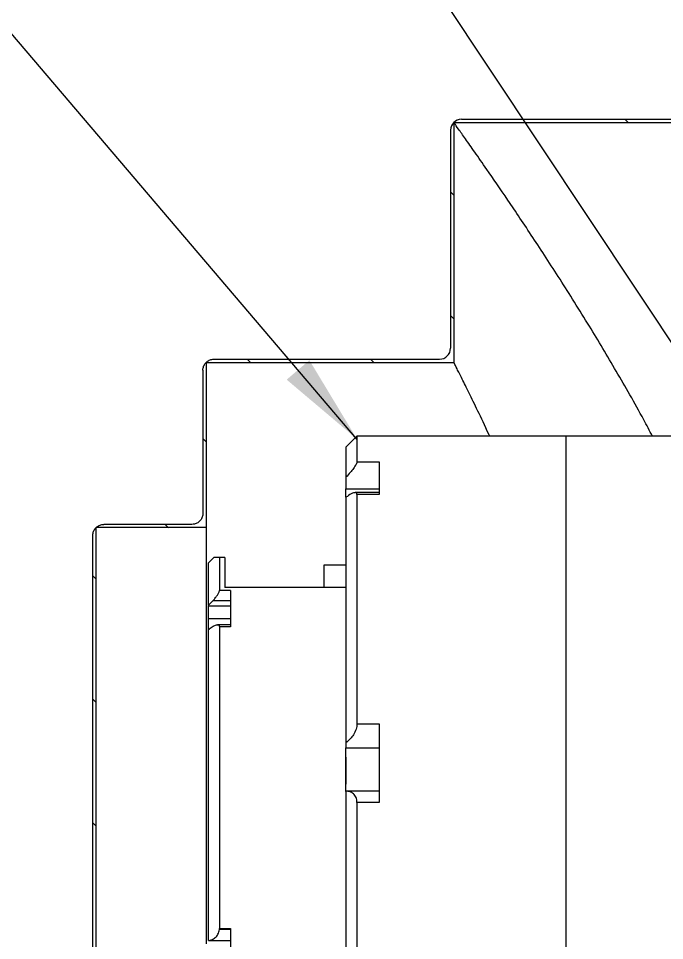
# Model space of a CAD drawing. Header units: millimetres. Extents: x -48 to 1187, y 2 to 839.
# Drawn here: x 628.7 to 652.18, y 746.84 to 780.34 of the extents above; entities that cross this region are included whole.
import ezdxf

# ---------------------------------------------------------------- set-up
doc = ezdxf.new("R2010")
doc.units = ezdxf.units.MM
doc.dimstyles.new('SLDDIMSTYLE0', dxfattribs={"dimtxt": 0.18, "dimasz": 3.302, "dimexe": 0, "dimexo": 0.0625, "dimgap": 0, "dimtad": 0, "dimtih": 1, "dimtoh": 1, "dimdec": 0, "dimrnd": 1e-09, "dimzin": 0, "dimdsep": 46, "dimtxsty": 'Standard', "dimsah": 1, "dimcen": 0.09, "dimadec": 0, "dimazin": 0, "dimtfac": 3.302, "dimtdec": 0, "dimtofl": 0, "dimtmove": 0, "dimatfit": 3, "dimfxl": 0, "dimfrac": 2, "dimtolj": 1, "dimtzin": 0, "dimarcsym": 0})

# ---------------------------------------------------------------- blocks, each defined once
blk = doc.blocks.new('SW_HATCH_0')
at = {"color": 0, "linetype": 'Continuous', "lineweight": 18}
for p, q in [((-0.663, 256.759), (-0.543, 256.639)), ((-7, 254.115), (-6.88, 253.995)), ((-7, 249.625), (-6.88, 249.505)), ((-14.395, 248.039), (-14.275, 247.919)), ((-9.905, 248.039), (-9.785, 247.919)), ((-16, 245.154), (-15.88, 245.034)), ((-17.375, 242.039), (-17.255, 241.919)), ((-20, 240.174), (-19.88, 240.054)), ((-20, 235.684), (-19.88, 235.564)), ((-20, 231.194), (-19.88, 231.074))]:
    blk.add_line(p, q, dxfattribs=at)

msp = doc.modelspace()

# ---------------------------------------------------------------- linework, layer by layer
at = {"color": 7, "linetype": 'Continuous', "lineweight": 25}
for p, q in [((644.524446, 776.563728), (671.284446, 776.563728)), ((644.524446, 776.563728), (644.524446, 767.844627)), ((644.804446, 776.683728), (671.004446, 776.683728)), ((644.404446, 776.283728), (644.404446, 768.364627)), ((644.408106, 768.357465), (644.404446, 768.364627)), ((635.524446, 767.844627), (644.524446, 767.844627)), ((635.524446, 767.844627), (635.524446, 761.844627)), ((635.804446, 767.964627), (644.004446, 767.964627)), ((635.404446, 767.564627), (635.404446, 762.364627)), ((641.004445, 765.164618), (640.604446, 764.764622)), ((648.604446, 765.164618), (641.004445, 765.164618)), ((654.604446, 765.164627), (648.604446, 765.164627)), ((641.004445, 764.236529), (641.804446, 764.236529)), ((641.804446, 764.236529), (641.804446, 763.05478)), ((640.604446, 763.257573), (641.804446, 763.257573)), ((641.804446, 763.119254), (640.940471, 763.119254)), ((641.804446, 763.05478), (641.004445, 763.05478)), ((635.524446, 761.844627), (631.524446, 761.844627)), ((631.524446, 730.084627), (631.524446, 761.844627)), ((635.004446, 761.964627), (631.804446, 761.964627)), ((631.404446, 730.364627), (631.404446, 761.564627)), ((635.604446, 760.564627), (635.804446, 760.764627)), ((636.004446, 760.764627), (635.804446, 760.764627)), ((636.204446, 760.764627), (636.004446, 760.764627)), ((640.604446, 760.484621), (639.804446, 760.484621)), ((636.404446, 759.562522), (636.004446, 759.562522)), ((640.604446, 759.668276), (636.204446, 759.668276)), ((636.404446, 759.562522), (636.404446, 758.247454)), ((635.604446, 759.026101), (635.777756, 759.199912)), ((635.777756, 759.199912), (636.404446, 759.199912)), ((635.604446, 759.026101), (635.604446, 758.999912)), ((635.604446, 758.999912), (636.404446, 758.999912)), ((635.604446, 758.528983), (635.604446, 758.999912)), ((636.404446, 758.528983), (635.604446, 758.528983)), ((636.404446, 758.319912), (635.932387, 758.319912)), ((636.404446, 758.247454), (636.004446, 758.247454)), ((641.004445, 754.714846), (641.804446, 754.714846)), ((641.804446, 754.714846), (641.804446, 751.861852)), ((640.604446, 753.844646), (641.804446, 753.844646)), ((640.604446, 753.50713), (640.604446, 752.521646)), ((641.804446, 752.274503), (640.604446, 752.274503)), ((640.604446, 752.274503), (640.604446, 752.274455)), ((641.804446, 751.861852), (641.004445, 751.861852)), ((636.002947, 747.244627), (636.004446, 747.279695)), ((636.404446, 747.244627), (636.002947, 747.244627)), ((636.004446, 747.279695), (636.404446, 747.279695)), ((636.404446, 747.279695), (636.404446, 745.964627)), ((635.604446, 746.844627), (635.604446, 746.845724)), ((635.604446, 746.844627), (636.404446, 746.844627))]:
    msp.add_line(p, q, dxfattribs=at)
at = {"color": 7, "linetype": 'Continuous', "lineweight": 25, "flags": 128}
msp.add_lwpolyline([(635.524446, 761.844627), (635.524446, 761.772721), (635.524446, 761.557655), (635.524446, 761.201375), (635.524446, 760.70711), (635.524446, 760.079334), (635.524446, 759.323733), (635.524446, 758.44715), (635.524446, 757.457523), (635.524446, 756.363815), (635.524446, 755.17593), (635.524446, 753.904627), (635.524446, 752.561417), (635.524446, 751.158466), (635.524446, 749.708479), (635.524446, 748.224586), (635.524446, 746.720228)], dxfattribs=at)
at = {"color": 7, "linetype": 'Continuous', "lineweight": 25}
for centre, start, end in [((644.804446, 776.283728), 90, 180), ((644.004446, 768.364627), 270, 0)]:
    msp.add_arc(centre, 0.4, start, end, dxfattribs=at)
for points, knots in [([(651.745479, 765.164627), (651.639061, 765.366028), (651.199255, 766.198372), (650.423834, 767.541861), (649.397352, 769.26309), (648.371943, 770.897483), (647.369177, 772.437737), (646.466951, 773.781432), (645.773817, 774.788832), (645.275856, 775.502487), (644.927673, 775.996504), (644.68066, 776.34472), (644.545359, 776.534414), (644.530725, 776.554927), (644.524446, 776.563728)], [0, 0, 0, 0, 0.029089987, 0.1202223, 0.211351245, 0.315502162, 0.419638386, 0.527709983, 0.635757722, 0.711185639, 0.786608229, 0.864166947, 0.941722202, 1, 1, 1, 1]), ([(635.404446, 767.564627), (635.404996, 767.580065), (635.407141, 767.640274), (635.438222, 767.743168), (635.517627, 767.854433), (635.629717, 767.932702), (635.731568, 767.962252), (635.79039, 767.964169), (635.804446, 767.964627)], [0, 0, 0, 0, 0.074016936, 0.288664438, 0.503311941, 0.717959444, 0.932606947, 1, 1, 1, 1]), ([(645.827417, 765.164618), (645.816604, 765.18848), (645.655071, 765.544963), (645.396516, 766.082547), (645.068238, 766.761708), (644.81287, 767.274632), (644.631101, 767.635579), (644.537634, 767.818749), (644.528191, 767.837278), (644.524446, 767.844627)], [0, 0, 0, 0, 0.012956446, 0.193563601, 0.363224872, 0.532873689, 0.708668034, 0.884453807, 1, 1, 1, 1]), ([(641.004445, 764.236529), (641.002667, 764.22474), (640.999032, 764.200636), (640.963373, 764.124467), (640.885503, 764.004609), (640.755572, 763.840809), (640.658092, 763.733286), (640.604446, 763.674112)], [0, 0, 0, 0, 0.114287573, 0.233687267, 0.496282945, 0.722787169, 1, 1, 1, 1]), ([(640.604446, 762.948847), (640.604446, 762.987792), (640.604446, 763.102502), (640.604446, 763.195891), (640.604446, 763.257573)], [0, 0, 0, 0, 0.339514689, 1, 1, 1, 1]), ([(640.94046, 763.119286), (640.920171, 763.116777), (640.878118, 763.111576), (640.767614, 763.062006), (640.669594, 762.994028), (640.604446, 762.948847)], [0, 0, 0, 0, 0.238166882, 0.493654066, 1, 1, 1, 1]), ([(641.004445, 763.05478), (641.001348, 763.073583), (640.995004, 763.112095), (640.958925, 763.116852), (640.94046, 763.119286)], [0, 0, 0, 0, 0.488215072, 1, 1, 1, 1]), ([(635.404446, 762.364627), (635.400029, 762.319684), (635.391193, 762.229772), (635.322268, 762.109912), (635.220787, 762.01943), (635.108302, 761.971465), (635.03396, 761.96657), (635.004446, 761.964627)], [0, 0, 0, 0, 0.214567573, 0.429261212, 0.643954852, 0.858648492, 1, 1, 1, 1]), ([(631.404446, 761.564627), (631.404996, 761.580065), (631.407141, 761.640274), (631.438222, 761.743168), (631.517627, 761.854433), (631.629717, 761.932702), (631.731568, 761.962252), (631.79039, 761.964169), (631.804446, 761.964627)], [0, 0, 0, 0, 0.074016936, 0.288664438, 0.503311941, 0.717959444, 0.932606947, 1, 1, 1, 1]), ([(639.804446, 760.484621), (639.804446, 760.458437), (639.804446, 760.406071), (639.804446, 760.109116), (639.804446, 759.781357), (639.804446, 759.668276)], [0, 0, 0, 0, 0.3957650917, 0.7915301834, 1, 1, 1, 1]), ([(635.777756, 759.199912), (635.807156, 759.233839), (635.863753, 759.299153), (635.936263, 759.400124), (635.980887, 759.478472), (636.001506, 759.532388), (636.003473, 759.552555), (636.004446, 759.562522)], [0, 0, 0, 0, 0.2594126496, 0.4993923056, 0.7488400449, 0.8758740259, 1, 1, 1, 1]), ([(635.604446, 758.145003), (635.604446, 758.164691), (635.604446, 758.299013), (635.604446, 758.423091), (635.604446, 758.528983)], [0, 0, 0, 0, 0.146568161, 1, 1, 1, 1]), ([(635.604446, 758.145003), (635.649665, 758.179985), (635.739953, 758.249835), (635.847425, 758.303944), (635.920395, 758.321948), (635.965983, 758.318405), (635.99796, 758.296756), (636.00233, 758.263538), (636.004446, 758.247454)], [0, 0, 0, 0, 0.24991179, 0.499002347, 0.631859833, 0.74967691, 0.878791752, 1, 1, 1, 1]), ([(641.004445, 754.714846), (641.002667, 754.684767), (640.999032, 754.623259), (640.96337, 754.48644), (640.885518, 754.325332), (640.755586, 754.154451), (640.658104, 754.071217), (640.604446, 754.025401)], [0, 0, 0, 0, 0.114271727, 0.233666498, 0.496281846, 0.722732416, 1, 1, 1, 1]), ([(640.604446, 752.262887), (640.604446, 752.327819), (640.604446, 752.46085), (640.604446, 752.693142), (640.604446, 752.935209), (640.604446, 753.172815), (640.604446, 753.391217), (640.604446, 753.578411), (640.604446, 753.722104), (640.604446, 753.819264), (640.604446, 753.836186), (640.604446, 753.844646)], [0, 0, 0, 0, 0.106491864, 0.218180381, 0.329868898, 0.441557415, 0.553245932, 0.664934449, 0.776622966, 0.888311483, 1, 1, 1, 1]), ([(641.004445, 751.861852), (641.002551, 751.894409), (640.998708, 751.960474), (640.961412, 752.07651), (640.880785, 752.185416), (640.752023, 752.25986), (640.654316, 752.269523), (640.604446, 752.274455)], [0, 0, 0, 0, 0.120975594, 0.245482639, 0.49642843, 0.742977474, 1, 1, 1, 1]), ([(640.604446, 751.845275), (640.604446, 751.310154), (640.604446, 750.107915), (640.604446, 748.122555), (640.604446, 746.683936), (640.604446, 745.964627)], [0, 0, 0, 0, 0.28625913, 0.643129565, 1, 1, 1, 1]), ([(635.604446, 746.845724), (635.647415, 746.852886), (635.733505, 746.867236), (635.855538, 746.942758), (635.941789, 747.046158), (635.989537, 747.154064), (635.99856, 747.214999), (636.002947, 747.244627)], [0, 0, 0, 0, 0.24903049, 0.49893959, 0.748566412, 0.877745942, 1, 1, 1, 1])]:
    msp.add_open_spline(points, degree=3, knots=knots, dxfattribs=at)
for points in [[(641.004445, 765.164618), (641.004445, 765.125238), (641.004445, 765.046478), (641.004445, 764.506512), (641.004445, 764.236529)], [(648.604446, 745.964627), (648.604446, 746.802383), (648.604446, 748.477896), (648.604446, 750.948162), (648.604446, 753.333159), (648.604446, 755.592076), (648.604446, 757.686273), (648.604446, 759.579877), (648.604446, 761.240642), (648.604446, 762.639577), (648.604446, 763.754892), (648.604446, 764.55949), (648.604446, 765.069512), (648.604446, 765.132916), (648.604446, 765.164618)], [(640.604446, 764.764622), (640.604446, 764.718181), (640.604446, 764.625299), (640.604446, 763.991175), (640.604446, 763.674112)], [(640.604446, 763.674112), (640.604446, 763.635945), (640.604446, 763.559612), (640.604446, 763.449176), (640.604446, 763.345578), (640.604446, 763.286908), (640.604446, 763.257573)], [(640.604446, 762.948847), (640.604446, 762.441268), (640.604446, 761.42611), (640.604446, 759.314526), (640.604446, 756.865172), (640.604446, 754.971992), (640.604446, 754.025401)], [(641.004445, 763.05478), (641.004445, 762.559546), (641.004445, 761.569077), (641.004445, 759.588807), (641.004445, 757.322123), (641.004445, 755.583938), (641.004445, 754.714846)], [(635.604446, 759.026101), (635.604446, 759.26124), (635.604446, 759.731519), (635.604446, 760.202166), (635.604446, 760.508562), (635.604446, 760.545939), (635.604446, 760.564627)], [(636.004446, 760.764627), (636.004446, 760.630605), (636.004446, 760.362563), (636.004446, 759.829202), (636.004446, 759.562522)], [(636.204446, 760.764627), (636.204446, 760.640365), (636.204446, 760.391841), (636.204446, 759.909464), (636.204446, 759.668276)], [(635.604446, 746.845724), (635.604446, 747.407135), (635.604446, 748.529956), (635.604446, 750.176646), (635.604446, 751.767823), (635.604446, 753.28081), (635.604446, 754.696697), (635.604446, 755.992458), (635.604446, 757.165612), (635.604446, 757.818539), (635.604446, 758.145003)], [(636.004446, 758.247454), (636.004446, 757.920712), (636.004446, 757.26723), (636.004446, 756.113935), (636.004446, 754.850741), (636.004446, 753.479341), (636.004446, 752.019655), (636.004446, 750.487659), (636.004446, 748.903198), (636.004446, 747.820863), (636.004446, 747.279695)], [(640.604446, 754.025401), (640.604446, 753.99955), (640.604446, 753.947846), (640.604446, 753.892732), (640.604446, 753.854967), (640.604446, 753.848086), (640.604446, 753.844646)], [(640.604446, 752.274455), (640.604446, 751.246203), (640.604446, 749.189697), (640.604446, 747.03965), (640.604446, 745.964627)], [(641.004445, 751.861852), (641.004445, 750.897127), (641.004445, 748.967677), (641.004445, 746.965644), (641.004445, 745.964627)]]:
    msp.add_open_spline(points, degree=3, dxfattribs=at)

# ---------------------------------------------------------------- block references
at = {"color": 7, "linetype": 'Continuous', "lineweight": 18}
msp.add_blockref('SW_HATCH_0', (651.404446, 519.925139), dxfattribs=at)

# ---------------------------------------------------------------- leaders
at = {"color": 7, "linetype": 'Continuous', "lineweight": 0}
for points in [[(641.004445, 765.062489), (623.484848, 785.597273)], [(662.804446, 752.964627), (641.035354, 785.723535)]]:
    msp.add_leader(points, dimstyle='SLDDIMSTYLE0', dxfattribs=at)

doc.saveas('drawing.dxf')
